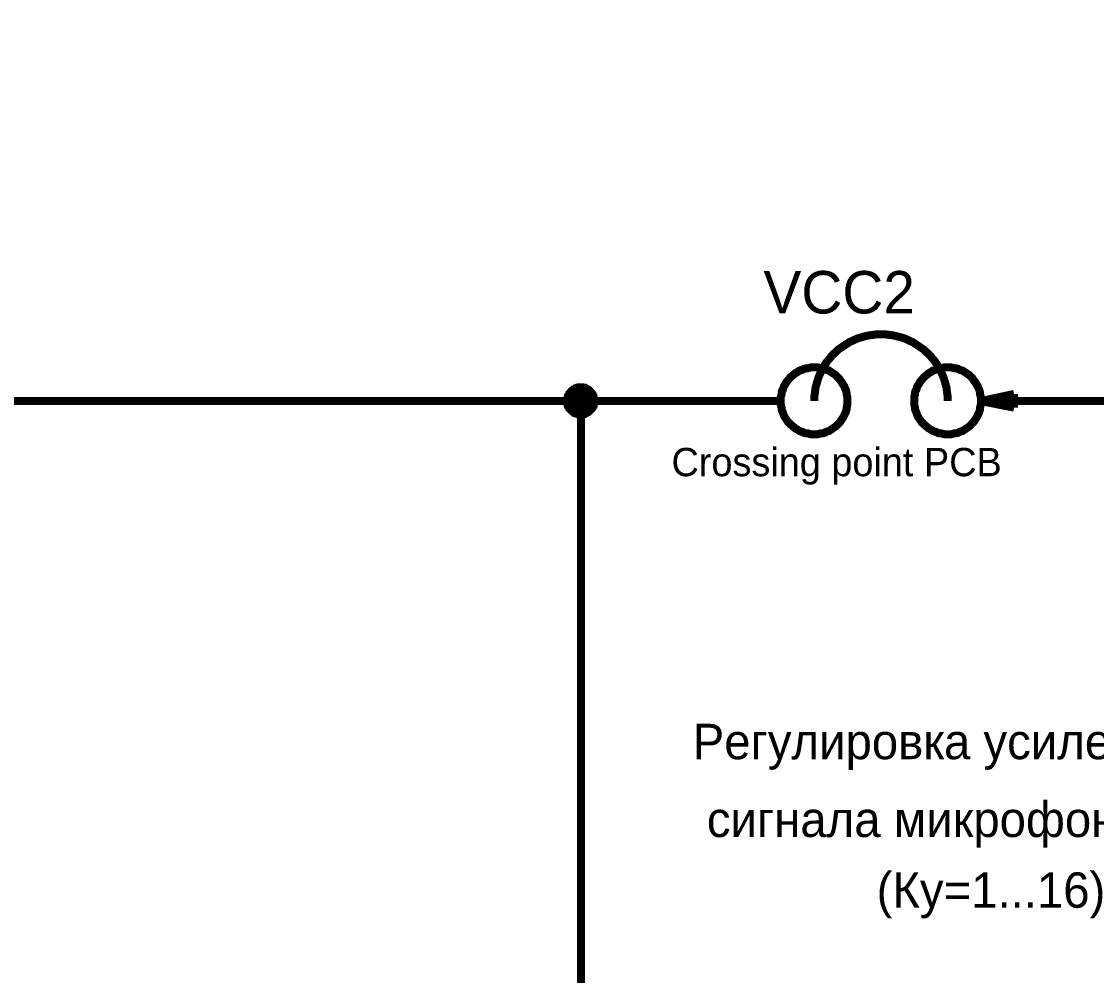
# Model space of a CAD drawing. Header units: millimetres. Extents: x 0 to 420, y 0 to 297.
# Drawn here: x 184.07 to 224.32, y 108.47 to 144.2 of the extents above; entities that cross this region are included whole.
import ezdxf

# ---------------------------------------------------------------- set-up
doc = ezdxf.new("R2010")
doc.units = ezdxf.units.MM
doc.layers.add('Sheet', color=255, linetype='Continuous')

msp = doc.modelspace()

# ---------------------------------------------------------------- linework, layer by layer
at = {"layer": 'Sheet'}
for points, const_width in [([(222.496, 129.987), (254.986, 129.987), (254.986, 210)], 0.3), ([(216.256, 132.488), (216.124, 132.488), (216.008, 132.471), (215.876, 132.454), (215.76, 132.438), (215.627, 132.405), (215.512, 132.372), (215.396, 132.339), (215.28, 132.289), (215.18, 132.239), (215.065, 132.19), (214.965, 132.123), (214.866, 132.057), (214.767, 131.991), (214.667, 131.925), (214.585, 131.842), (214.485, 131.759), (214.403, 131.676), (214.336, 131.577), (214.254, 131.494), (214.187, 131.395), (214.121, 131.295), (214.055, 131.179), (214.005, 131.08), (213.956, 130.964), (213.906, 130.848), (213.873, 130.732), (213.84, 130.616), (213.807, 130.501), (213.79, 130.368), (213.774, 130.252), (213.757, 130.12), (213.757, 129.987)], 0.3), ([(218.756, 129.987), (218.756, 130.12), (218.739, 130.252), (218.722, 130.368), (218.706, 130.501), (218.673, 130.616), (218.64, 130.732), (218.607, 130.848), (218.557, 130.964), (218.507, 131.08), (218.458, 131.179), (218.391, 131.295), (218.325, 131.395), (218.259, 131.494), (218.176, 131.577), (218.11, 131.676), (218.027, 131.759), (217.928, 131.842), (217.845, 131.925), (217.746, 131.991), (217.647, 132.057), (217.547, 132.123), (217.448, 132.19), (217.332, 132.239), (217.233, 132.289), (217.117, 132.339), (217.001, 132.372), (216.885, 132.405), (216.753, 132.438), (216.637, 132.454), (216.505, 132.471), (216.389, 132.488), (216.256, 132.488)], 0.3), ([(212.499, 129.987), (212.499, 130.053), (212.499, 130.12), (212.516, 130.186), (212.532, 130.236), (212.532, 130.302), (212.549, 130.368), (212.582, 130.418), (212.599, 130.484), (212.615, 130.534), (212.648, 130.583), (212.681, 130.633), (212.714, 130.699), (212.747, 130.732), (212.781, 130.782), (212.83, 130.832), (212.863, 130.881), (212.913, 130.914), (212.963, 130.964), (213.012, 130.997), (213.045, 131.03), (213.112, 131.064), (213.161, 131.097), (213.211, 131.13), (213.261, 131.146), (213.327, 131.163), (213.376, 131.196), (213.443, 131.213), (213.509, 131.213), (213.558, 131.229), (213.625, 131.246), (213.691, 131.246), (213.757, 131.246)], 0.3), ([(213.757, 131.246), (213.691, 131.246), (213.625, 131.246), (213.558, 131.229), (213.509, 131.213), (213.443, 131.213), (213.376, 131.196), (213.327, 131.163), (213.261, 131.146), (213.211, 131.13), (213.161, 131.097), (213.112, 131.064), (213.045, 131.03), (213.012, 130.997), (212.963, 130.964), (212.913, 130.914), (212.863, 130.881), (212.83, 130.832), (212.781, 130.782), (212.747, 130.732), (212.714, 130.699), (212.681, 130.633), (212.648, 130.583), (212.615, 130.534), (212.599, 130.484), (212.582, 130.418), (212.549, 130.368), (212.532, 130.302), (212.532, 130.236), (212.516, 130.186), (212.499, 130.12), (212.499, 130.053), (212.499, 129.987)], 0.3), ([(213.757, 131.246), (213.823, 131.246), (213.89, 131.246), (213.956, 131.229), (214.005, 131.213), (214.072, 131.213), (214.138, 131.196), (214.187, 131.163), (214.237, 131.146), (214.303, 131.13), (214.353, 131.097), (214.403, 131.064), (214.452, 131.03), (214.502, 130.997), (214.552, 130.964), (214.601, 130.914), (214.634, 130.881), (214.684, 130.832), (214.717, 130.782), (214.75, 130.732), (214.783, 130.699), (214.816, 130.633), (214.849, 130.583), (214.883, 130.534), (214.899, 130.484), (214.932, 130.418), (214.949, 130.368), (214.965, 130.302), (214.965, 130.236), (214.982, 130.186), (214.998, 130.12), (214.998, 130.053), (214.998, 129.987)], 0.3), ([(214.998, 129.987), (214.998, 130.053), (214.998, 130.12), (214.982, 130.186), (214.965, 130.236), (214.965, 130.302), (214.949, 130.368), (214.932, 130.418), (214.899, 130.484), (214.883, 130.534), (214.849, 130.583), (214.816, 130.633), (214.783, 130.699), (214.75, 130.732), (214.717, 130.782), (214.684, 130.832), (214.634, 130.881), (214.601, 130.914), (214.552, 130.964), (214.502, 130.997), (214.452, 131.03), (214.403, 131.064), (214.353, 131.097), (214.303, 131.13), (214.237, 131.146), (214.187, 131.163), (214.138, 131.196), (214.072, 131.213), (214.005, 131.213), (213.956, 131.229), (213.89, 131.246), (213.823, 131.246), (213.757, 131.246)], 0.3), ([(217.498, 129.987), (217.498, 130.053), (217.498, 130.12), (217.514, 130.186), (217.531, 130.236), (217.531, 130.302), (217.547, 130.368), (217.58, 130.418), (217.597, 130.484), (217.613, 130.534), (217.647, 130.583), (217.68, 130.633), (217.713, 130.699), (217.746, 130.732), (217.779, 130.782), (217.829, 130.832), (217.862, 130.881), (217.911, 130.914), (217.961, 130.964), (218.011, 130.997), (218.044, 131.03), (218.11, 131.064), (218.16, 131.097), (218.209, 131.13), (218.259, 131.146), (218.325, 131.163), (218.375, 131.196), (218.441, 131.213), (218.507, 131.213), (218.557, 131.229), (218.623, 131.246), (218.689, 131.246), (218.756, 131.246)], 0.3), ([(218.756, 131.246), (218.689, 131.246), (218.623, 131.246), (218.557, 131.229), (218.507, 131.213), (218.441, 131.213), (218.375, 131.196), (218.325, 131.163), (218.259, 131.146), (218.209, 131.13), (218.16, 131.097), (218.11, 131.064), (218.044, 131.03), (218.011, 130.997), (217.961, 130.964), (217.911, 130.914), (217.862, 130.881), (217.829, 130.832), (217.779, 130.782), (217.746, 130.732), (217.713, 130.699), (217.68, 130.633), (217.647, 130.583), (217.613, 130.534), (217.597, 130.484), (217.58, 130.418), (217.547, 130.368), (217.531, 130.302), (217.531, 130.236), (217.514, 130.186), (217.498, 130.12), (217.498, 130.053), (217.498, 129.987)], 0.3), ([(218.756, 131.246), (218.822, 131.246), (218.888, 131.246), (218.954, 131.229), (219.004, 131.213), (219.07, 131.213), (219.136, 131.196), (219.186, 131.163), (219.235, 131.146), (219.302, 131.13), (219.351, 131.097), (219.401, 131.064), (219.451, 131.03), (219.5, 130.997), (219.55, 130.964), (219.6, 130.914), (219.633, 130.881), (219.682, 130.832), (219.715, 130.782), (219.749, 130.732), (219.782, 130.699), (219.815, 130.633), (219.848, 130.583), (219.881, 130.534), (219.898, 130.484), (219.931, 130.418), (219.947, 130.368), (219.964, 130.302), (219.964, 130.236), (219.98, 130.186), (219.997, 130.12), (219.997, 130.053), (219.997, 129.987)], 0.3), ([(219.997, 129.987), (219.997, 130.053), (219.997, 130.12), (219.98, 130.186), (219.964, 130.236), (219.964, 130.302), (219.947, 130.368), (219.931, 130.418), (219.898, 130.484), (219.881, 130.534), (219.848, 130.583), (219.815, 130.633), (219.782, 130.699), (219.749, 130.732), (219.715, 130.782), (219.682, 130.832), (219.633, 130.881), (219.6, 130.914), (219.55, 130.964), (219.5, 130.997), (219.451, 131.03), (219.401, 131.064), (219.351, 131.097), (219.302, 131.13), (219.235, 131.146), (219.186, 131.163), (219.136, 131.196), (219.07, 131.213), (219.004, 131.213), (218.954, 131.229), (218.888, 131.246), (218.822, 131.246), (218.756, 131.246)], 0.3), ([(204.505, 129.987), (204.505, 130.02), (204.505, 130.037), (204.505, 130.07), (204.522, 130.087), (204.522, 130.12), (204.522, 130.136), (204.538, 130.169), (204.538, 130.186), (204.555, 130.202), (204.571, 130.236), (204.588, 130.252), (204.588, 130.269), (204.604, 130.285), (204.621, 130.318), (204.637, 130.335), (204.654, 130.351), (204.671, 130.368), (204.687, 130.385), (204.72, 130.401), (204.737, 130.418), (204.753, 130.418), (204.77, 130.434), (204.803, 130.451), (204.82, 130.467), (204.836, 130.467), (204.869, 130.484), (204.886, 130.484), (204.919, 130.484), (204.935, 130.501), (204.968, 130.501), (204.985, 130.501), (205.018, 130.501)], 0.3), ([(204.505, 129.987), (204.505, 130.02), (204.505, 130.037), (204.505, 130.07), (204.522, 130.087), (204.522, 130.12), (204.522, 130.136), (204.538, 130.169), (204.538, 130.186), (204.555, 130.202), (204.571, 130.236), (204.588, 130.252), (204.588, 130.269), (204.604, 130.285), (204.621, 130.318), (204.637, 130.335), (204.654, 130.351), (204.671, 130.368), (204.687, 130.385), (204.72, 130.401), (204.737, 130.418), (204.753, 130.418), (204.77, 130.434), (204.803, 130.451), (204.82, 130.467), (204.836, 130.467), (204.869, 130.484), (204.886, 130.484), (204.919, 130.484), (204.935, 130.501), (204.968, 130.501), (204.985, 130.501), (205.018, 130.501)], 0.3), ([(204.505, 129.987), (204.505, 130.02), (204.505, 130.037), (204.505, 130.07), (204.522, 130.087), (204.522, 130.12), (204.522, 130.136), (204.538, 130.169), (204.538, 130.186), (204.555, 130.202), (204.571, 130.236), (204.588, 130.252), (204.588, 130.269), (204.604, 130.285), (204.621, 130.318), (204.637, 130.335), (204.654, 130.351), (204.671, 130.368), (204.687, 130.385), (204.72, 130.401), (204.737, 130.418), (204.753, 130.418), (204.77, 130.434), (204.803, 130.451), (204.82, 130.467), (204.836, 130.467), (204.869, 130.484), (204.886, 130.484), (204.919, 130.484), (204.935, 130.501), (204.968, 130.501), (204.985, 130.501), (205.018, 130.501)], 0.3), ([(204.505, 129.987), (204.505, 130.02), (204.505, 130.037), (204.505, 130.07), (204.522, 130.087), (204.522, 130.12), (204.522, 130.136), (204.538, 130.169), (204.538, 130.186), (204.555, 130.202), (204.571, 130.236), (204.588, 130.252), (204.588, 130.269), (204.604, 130.285), (204.621, 130.318), (204.637, 130.335), (204.654, 130.351), (204.671, 130.368), (204.687, 130.385), (204.72, 130.401), (204.737, 130.418), (204.753, 130.418), (204.77, 130.434), (204.803, 130.451), (204.82, 130.467), (204.836, 130.467), (204.869, 130.484), (204.886, 130.484), (204.919, 130.484), (204.935, 130.501), (204.968, 130.501), (204.985, 130.501), (205.018, 130.501)], 0.3), ([(204.505, 129.987), (204.505, 130.02), (204.505, 130.037), (204.505, 130.07), (204.522, 130.087), (204.522, 130.12), (204.522, 130.136), (204.538, 130.169), (204.538, 130.186), (204.555, 130.202), (204.571, 130.236), (204.588, 130.252), (204.588, 130.269), (204.604, 130.285), (204.621, 130.318), (204.637, 130.335), (204.654, 130.351), (204.671, 130.368), (204.687, 130.385), (204.72, 130.401), (204.737, 130.418), (204.753, 130.418), (204.77, 130.434), (204.803, 130.451), (204.82, 130.467), (204.836, 130.467), (204.869, 130.484), (204.886, 130.484), (204.919, 130.484), (204.935, 130.501), (204.968, 130.501), (204.985, 130.501), (205.018, 130.501)], 0.0991), ([(204.505, 129.987), (204.505, 130.02), (204.505, 130.037), (204.505, 130.07), (204.522, 130.087), (204.522, 130.12), (204.522, 130.136), (204.538, 130.169), (204.538, 130.186), (204.555, 130.202), (204.571, 130.236), (204.588, 130.252), (204.588, 130.269), (204.604, 130.285), (204.621, 130.318), (204.637, 130.335), (204.654, 130.351), (204.671, 130.368), (204.687, 130.385), (204.72, 130.401), (204.737, 130.418), (204.753, 130.418), (204.77, 130.434), (204.803, 130.451), (204.82, 130.467), (204.836, 130.467), (204.869, 130.484), (204.886, 130.484), (204.919, 130.484), (204.935, 130.501), (204.968, 130.501), (204.985, 130.501), (205.018, 130.501)], 0.0991), ([(204.505, 129.987), (204.505, 130.02), (204.505, 130.037), (204.505, 130.07), (204.522, 130.087), (204.522, 130.12), (204.522, 130.136), (204.538, 130.169), (204.538, 130.186), (204.555, 130.202), (204.571, 130.236), (204.588, 130.252), (204.588, 130.269), (204.604, 130.285), (204.621, 130.318), (204.637, 130.335), (204.654, 130.351), (204.671, 130.368), (204.687, 130.385), (204.72, 130.401), (204.737, 130.418), (204.753, 130.418), (204.77, 130.434), (204.803, 130.451), (204.82, 130.467), (204.836, 130.467), (204.869, 130.484), (204.886, 130.484), (204.919, 130.484), (204.935, 130.501), (204.968, 130.501), (204.985, 130.501), (205.018, 130.501)], 0.0991), ([(204.505, 129.987), (204.505, 130.02), (204.505, 130.037), (204.505, 130.07), (204.522, 130.087), (204.522, 130.12), (204.522, 130.136), (204.538, 130.169), (204.538, 130.186), (204.555, 130.202), (204.571, 130.236), (204.588, 130.252), (204.588, 130.269), (204.604, 130.285), (204.621, 130.318), (204.637, 130.335), (204.654, 130.351), (204.671, 130.368), (204.687, 130.385), (204.72, 130.401), (204.737, 130.418), (204.753, 130.418), (204.77, 130.434), (204.803, 130.451), (204.82, 130.467), (204.836, 130.467), (204.869, 130.484), (204.886, 130.484), (204.919, 130.484), (204.935, 130.501), (204.968, 130.501), (204.985, 130.501), (205.018, 130.501)], 0.0991), ([(205.018, 130.501), (205.018, 130.501)], 0.3), ([(205.018, 130.501), (205.035, 130.501), (205.068, 130.501), (205.084, 130.501), (205.117, 130.484), (205.134, 130.484), (205.167, 130.484), (205.184, 130.467), (205.2, 130.467), (205.233, 130.451), (205.25, 130.434), (205.266, 130.418), (205.299, 130.418), (205.316, 130.401), (205.333, 130.385), (205.349, 130.368), (205.366, 130.351), (205.382, 130.335), (205.399, 130.318), (205.415, 130.285), (205.432, 130.269), (205.448, 130.252), (205.448, 130.236), (205.465, 130.202), (205.482, 130.186), (205.482, 130.169), (205.498, 130.136), (205.498, 130.12), (205.498, 130.087), (205.515, 130.07), (205.515, 130.037), (205.515, 130.02), (205.515, 129.987)], 0.3), ([(205.018, 130.501), (205.018, 130.501)], 0.3), ([(205.018, 130.501), (205.035, 130.501), (205.068, 130.501), (205.084, 130.501), (205.117, 130.484), (205.134, 130.484), (205.167, 130.484), (205.184, 130.467), (205.2, 130.467), (205.233, 130.451), (205.25, 130.434), (205.266, 130.418), (205.299, 130.418), (205.316, 130.401), (205.333, 130.385), (205.349, 130.368), (205.366, 130.351), (205.382, 130.335), (205.399, 130.318), (205.415, 130.285), (205.432, 130.269), (205.448, 130.252), (205.448, 130.236), (205.465, 130.202), (205.482, 130.186), (205.482, 130.169), (205.498, 130.136), (205.498, 130.12), (205.498, 130.087), (205.515, 130.07), (205.515, 130.037), (205.515, 130.02), (205.515, 129.987)], 0.3), ([(205.018, 130.501), (205.018, 130.501)], 0.3), ([(205.018, 130.501), (205.035, 130.501), (205.068, 130.501), (205.084, 130.501), (205.117, 130.484), (205.134, 130.484), (205.167, 130.484), (205.184, 130.467), (205.2, 130.467), (205.233, 130.451), (205.25, 130.434), (205.266, 130.418), (205.299, 130.418), (205.316, 130.401), (205.333, 130.385), (205.349, 130.368), (205.366, 130.351), (205.382, 130.335), (205.399, 130.318), (205.415, 130.285), (205.432, 130.269), (205.448, 130.252), (205.448, 130.236), (205.465, 130.202), (205.482, 130.186), (205.482, 130.169), (205.498, 130.136), (205.498, 130.12), (205.498, 130.087), (205.515, 130.07), (205.515, 130.037), (205.515, 130.02), (205.515, 129.987)], 0.3), ([(205.018, 130.501), (205.018, 130.501)], 0.3), ([(205.018, 130.501), (205.035, 130.501), (205.068, 130.501), (205.084, 130.501), (205.117, 130.484), (205.134, 130.484), (205.167, 130.484), (205.184, 130.467), (205.2, 130.467), (205.233, 130.451), (205.25, 130.434), (205.266, 130.418), (205.299, 130.418), (205.316, 130.401), (205.333, 130.385), (205.349, 130.368), (205.366, 130.351), (205.382, 130.335), (205.399, 130.318), (205.415, 130.285), (205.432, 130.269), (205.448, 130.252), (205.448, 130.236), (205.465, 130.202), (205.482, 130.186), (205.482, 130.169), (205.498, 130.136), (205.498, 130.12), (205.498, 130.087), (205.515, 130.07), (205.515, 130.037), (205.515, 130.02), (205.515, 129.987)], 0.3), ([(205.018, 130.501), (205.018, 130.501)], 0.0991), ([(205.018, 130.501), (205.035, 130.501), (205.068, 130.501), (205.084, 130.501), (205.117, 130.484), (205.134, 130.484), (205.167, 130.484), (205.184, 130.467), (205.2, 130.467), (205.233, 130.451), (205.25, 130.434), (205.266, 130.418), (205.299, 130.418), (205.316, 130.401), (205.333, 130.385), (205.349, 130.368), (205.366, 130.351), (205.382, 130.335), (205.399, 130.318), (205.415, 130.285), (205.432, 130.269), (205.448, 130.252), (205.448, 130.236), (205.465, 130.202), (205.482, 130.186), (205.482, 130.169), (205.498, 130.136), (205.498, 130.12), (205.498, 130.087), (205.515, 130.07), (205.515, 130.037), (205.515, 130.02), (205.515, 129.987)], 0.0991), ([(205.018, 130.501), (205.018, 130.501)], 0.0991), ([(205.018, 130.501), (205.035, 130.501), (205.068, 130.501), (205.084, 130.501), (205.117, 130.484), (205.134, 130.484), (205.167, 130.484), (205.184, 130.467), (205.2, 130.467), (205.233, 130.451), (205.25, 130.434), (205.266, 130.418), (205.299, 130.418), (205.316, 130.401), (205.333, 130.385), (205.349, 130.368), (205.366, 130.351), (205.382, 130.335), (205.399, 130.318), (205.415, 130.285), (205.432, 130.269), (205.448, 130.252), (205.448, 130.236), (205.465, 130.202), (205.482, 130.186), (205.482, 130.169), (205.498, 130.136), (205.498, 130.12), (205.498, 130.087), (205.515, 130.07), (205.515, 130.037), (205.515, 130.02), (205.515, 129.987)], 0.0991), ([(205.018, 130.501), (205.018, 130.501)], 0.0991), ([(205.018, 130.501), (205.035, 130.501), (205.068, 130.501), (205.084, 130.501), (205.117, 130.484), (205.134, 130.484), (205.167, 130.484), (205.184, 130.467), (205.2, 130.467), (205.233, 130.451), (205.25, 130.434), (205.266, 130.418), (205.299, 130.418), (205.316, 130.401), (205.333, 130.385), (205.349, 130.368), (205.366, 130.351), (205.382, 130.335), (205.399, 130.318), (205.415, 130.285), (205.432, 130.269), (205.448, 130.252), (205.448, 130.236), (205.465, 130.202), (205.482, 130.186), (205.482, 130.169), (205.498, 130.136), (205.498, 130.12), (205.498, 130.087), (205.515, 130.07), (205.515, 130.037), (205.515, 130.02), (205.515, 129.987)], 0.0991), ([(205.018, 130.501), (205.018, 130.501)], 0.0991), ([(205.018, 130.501), (205.035, 130.501), (205.068, 130.501), (205.084, 130.501), (205.117, 130.484), (205.134, 130.484), (205.167, 130.484), (205.184, 130.467), (205.2, 130.467), (205.233, 130.451), (205.25, 130.434), (205.266, 130.418), (205.299, 130.418), (205.316, 130.401), (205.333, 130.385), (205.349, 130.368), (205.366, 130.351), (205.382, 130.335), (205.399, 130.318), (205.415, 130.285), (205.432, 130.269), (205.448, 130.252), (205.448, 130.236), (205.465, 130.202), (205.482, 130.186), (205.482, 130.169), (205.498, 130.136), (205.498, 130.12), (205.498, 130.087), (205.515, 130.07), (205.515, 130.037), (205.515, 130.02), (205.515, 129.987)], 0.0991), ([(97.569, 124.986), (97.569, 129.987), (110.048, 129.987), (205.018, 129.987), (210, 129.987)], 0.3), ([(205.018, 129.49), (204.985, 129.49), (204.968, 129.49), (204.935, 129.49), (204.919, 129.507), (204.886, 129.507), (204.869, 129.507), (204.836, 129.524), (204.82, 129.524), (204.803, 129.54), (204.77, 129.557), (204.753, 129.557), (204.737, 129.573), (204.72, 129.59), (204.687, 129.606), (204.671, 129.623), (204.654, 129.639), (204.637, 129.656), (204.621, 129.673), (204.604, 129.689), (204.588, 129.706), (204.588, 129.722), (204.571, 129.755), (204.555, 129.772), (204.538, 129.788), (204.538, 129.822), (204.522, 129.838), (204.522, 129.855), (204.522, 129.888), (204.505, 129.904), (204.505, 129.938), (204.505, 129.954), (204.505, 129.987)], 0.3), ([(204.505, 129.987), (204.505, 129.987)], 0.3), ([(205.018, 129.49), (204.985, 129.49), (204.968, 129.49), (204.935, 129.49), (204.919, 129.507), (204.886, 129.507), (204.869, 129.507), (204.836, 129.524), (204.82, 129.524), (204.803, 129.54), (204.77, 129.557), (204.753, 129.557), (204.737, 129.573), (204.72, 129.59), (204.687, 129.606), (204.671, 129.623), (204.654, 129.639), (204.637, 129.656), (204.621, 129.673), (204.604, 129.689), (204.588, 129.706), (204.588, 129.722), (204.571, 129.755), (204.555, 129.772), (204.538, 129.788), (204.538, 129.822), (204.522, 129.838), (204.522, 129.855), (204.522, 129.888), (204.505, 129.904), (204.505, 129.938), (204.505, 129.954), (204.505, 129.987)], 0.3), ([(204.505, 129.987), (204.505, 129.987)], 0.3), ([(205.018, 129.49), (204.985, 129.49), (204.968, 129.49), (204.935, 129.49), (204.919, 129.507), (204.886, 129.507), (204.869, 129.507), (204.836, 129.524), (204.82, 129.524), (204.803, 129.54), (204.77, 129.557), (204.753, 129.557), (204.737, 129.573), (204.72, 129.59), (204.687, 129.606), (204.671, 129.623), (204.654, 129.639), (204.637, 129.656), (204.621, 129.673), (204.604, 129.689), (204.588, 129.706), (204.588, 129.722), (204.571, 129.755), (204.555, 129.772), (204.538, 129.788), (204.538, 129.822), (204.522, 129.838), (204.522, 129.855), (204.522, 129.888), (204.505, 129.904), (204.505, 129.938), (204.505, 129.954), (204.505, 129.987)], 0.3), ([(204.505, 129.987), (204.505, 129.987)], 0.3), ([(205.018, 129.49), (204.985, 129.49), (204.968, 129.49), (204.935, 129.49), (204.919, 129.507), (204.886, 129.507), (204.869, 129.507), (204.836, 129.524), (204.82, 129.524), (204.803, 129.54), (204.77, 129.557), (204.753, 129.557), (204.737, 129.573), (204.72, 129.59), (204.687, 129.606), (204.671, 129.623), (204.654, 129.639), (204.637, 129.656), (204.621, 129.673), (204.604, 129.689), (204.588, 129.706), (204.588, 129.722), (204.571, 129.755), (204.555, 129.772), (204.538, 129.788), (204.538, 129.822), (204.522, 129.838), (204.522, 129.855), (204.522, 129.888), (204.505, 129.904), (204.505, 129.938), (204.505, 129.954), (204.505, 129.987)], 0.3), ([(204.505, 129.987), (204.505, 129.987)], 0.3), ([(205.018, 129.49), (204.985, 129.49), (204.968, 129.49), (204.935, 129.49), (204.919, 129.507), (204.886, 129.507), (204.869, 129.507), (204.836, 129.524), (204.82, 129.524), (204.803, 129.54), (204.77, 129.557), (204.753, 129.557), (204.737, 129.573), (204.72, 129.59), (204.687, 129.606), (204.671, 129.623), (204.654, 129.639), (204.637, 129.656), (204.621, 129.673), (204.604, 129.689), (204.588, 129.706), (204.588, 129.722), (204.571, 129.755), (204.555, 129.772), (204.538, 129.788), (204.538, 129.822), (204.522, 129.838), (204.522, 129.855), (204.522, 129.888), (204.505, 129.904), (204.505, 129.938), (204.505, 129.954), (204.505, 129.987)], 0.0991), ([(204.505, 129.987), (204.505, 129.987)], 0.0991), ([(205.018, 129.49), (204.985, 129.49), (204.968, 129.49), (204.935, 129.49), (204.919, 129.507), (204.886, 129.507), (204.869, 129.507), (204.836, 129.524), (204.82, 129.524), (204.803, 129.54), (204.77, 129.557), (204.753, 129.557), (204.737, 129.573), (204.72, 129.59), (204.687, 129.606), (204.671, 129.623), (204.654, 129.639), (204.637, 129.656), (204.621, 129.673), (204.604, 129.689), (204.588, 129.706), (204.588, 129.722), (204.571, 129.755), (204.555, 129.772), (204.538, 129.788), (204.538, 129.822), (204.522, 129.838), (204.522, 129.855), (204.522, 129.888), (204.505, 129.904), (204.505, 129.938), (204.505, 129.954), (204.505, 129.987)], 0.0991), ([(204.505, 129.987), (204.505, 129.987)], 0.0991), ([(205.018, 129.49), (204.985, 129.49), (204.968, 129.49), (204.935, 129.49), (204.919, 129.507), (204.886, 129.507), (204.869, 129.507), (204.836, 129.524), (204.82, 129.524), (204.803, 129.54), (204.77, 129.557), (204.753, 129.557), (204.737, 129.573), (204.72, 129.59), (204.687, 129.606), (204.671, 129.623), (204.654, 129.639), (204.637, 129.656), (204.621, 129.673), (204.604, 129.689), (204.588, 129.706), (204.588, 129.722), (204.571, 129.755), (204.555, 129.772), (204.538, 129.788), (204.538, 129.822), (204.522, 129.838), (204.522, 129.855), (204.522, 129.888), (204.505, 129.904), (204.505, 129.938), (204.505, 129.954), (204.505, 129.987)], 0.0991), ([(204.505, 129.987), (204.505, 129.987)], 0.0991), ([(205.018, 129.49), (204.985, 129.49), (204.968, 129.49), (204.935, 129.49), (204.919, 129.507), (204.886, 129.507), (204.869, 129.507), (204.836, 129.524), (204.82, 129.524), (204.803, 129.54), (204.77, 129.557), (204.753, 129.557), (204.737, 129.573), (204.72, 129.59), (204.687, 129.606), (204.671, 129.623), (204.654, 129.639), (204.637, 129.656), (204.621, 129.673), (204.604, 129.689), (204.588, 129.706), (204.588, 129.722), (204.571, 129.755), (204.555, 129.772), (204.538, 129.788), (204.538, 129.822), (204.522, 129.838), (204.522, 129.855), (204.522, 129.888), (204.505, 129.904), (204.505, 129.938), (204.505, 129.954), (204.505, 129.987)], 0.0991), ([(204.505, 129.987), (204.505, 129.987)], 0.0991), ([(205.018, 129.987), (205.018, 89.997), (205.018, 87.497)], 0.3), ([(205.515, 129.987), (205.515, 129.954), (205.515, 129.938), (205.515, 129.904), (205.498, 129.888), (205.498, 129.855), (205.498, 129.838), (205.482, 129.822), (205.482, 129.788), (205.465, 129.772), (205.448, 129.755), (205.448, 129.722), (205.432, 129.706), (205.415, 129.689), (205.399, 129.673), (205.382, 129.656), (205.366, 129.639), (205.349, 129.623), (205.333, 129.606), (205.316, 129.59), (205.299, 129.573), (205.266, 129.557), (205.25, 129.557), (205.233, 129.54), (205.2, 129.524), (205.184, 129.524), (205.167, 129.507), (205.134, 129.507), (205.117, 129.507), (205.084, 129.49), (205.068, 129.49), (205.035, 129.49), (205.018, 129.49)], 0.3), ([(205.515, 129.987), (205.515, 129.954), (205.515, 129.938), (205.515, 129.904), (205.498, 129.888), (205.498, 129.855), (205.498, 129.838), (205.482, 129.822), (205.482, 129.788), (205.465, 129.772), (205.448, 129.755), (205.448, 129.722), (205.432, 129.706), (205.415, 129.689), (205.399, 129.673), (205.382, 129.656), (205.366, 129.639), (205.349, 129.623), (205.333, 129.606), (205.316, 129.59), (205.299, 129.573), (205.266, 129.557), (205.25, 129.557), (205.233, 129.54), (205.2, 129.524), (205.184, 129.524), (205.167, 129.507), (205.134, 129.507), (205.117, 129.507), (205.084, 129.49), (205.068, 129.49), (205.035, 129.49), (205.018, 129.49)], 0.3), ([(205.515, 129.987), (205.515, 129.954), (205.515, 129.938), (205.515, 129.904), (205.498, 129.888), (205.498, 129.855), (205.498, 129.838), (205.482, 129.822), (205.482, 129.788), (205.465, 129.772), (205.448, 129.755), (205.448, 129.722), (205.432, 129.706), (205.415, 129.689), (205.399, 129.673), (205.382, 129.656), (205.366, 129.639), (205.349, 129.623), (205.333, 129.606), (205.316, 129.59), (205.299, 129.573), (205.266, 129.557), (205.25, 129.557), (205.233, 129.54), (205.2, 129.524), (205.184, 129.524), (205.167, 129.507), (205.134, 129.507), (205.117, 129.507), (205.084, 129.49), (205.068, 129.49), (205.035, 129.49), (205.018, 129.49)], 0.3), ([(205.515, 129.987), (205.515, 129.954), (205.515, 129.938), (205.515, 129.904), (205.498, 129.888), (205.498, 129.855), (205.498, 129.838), (205.482, 129.822), (205.482, 129.788), (205.465, 129.772), (205.448, 129.755), (205.448, 129.722), (205.432, 129.706), (205.415, 129.689), (205.399, 129.673), (205.382, 129.656), (205.366, 129.639), (205.349, 129.623), (205.333, 129.606), (205.316, 129.59), (205.299, 129.573), (205.266, 129.557), (205.25, 129.557), (205.233, 129.54), (205.2, 129.524), (205.184, 129.524), (205.167, 129.507), (205.134, 129.507), (205.117, 129.507), (205.084, 129.49), (205.068, 129.49), (205.035, 129.49), (205.018, 129.49)], 0.3), ([(205.515, 129.987), (205.515, 129.954), (205.515, 129.938), (205.515, 129.904), (205.498, 129.888), (205.498, 129.855), (205.498, 129.838), (205.482, 129.822), (205.482, 129.788), (205.465, 129.772), (205.448, 129.755), (205.448, 129.722), (205.432, 129.706), (205.415, 129.689), (205.399, 129.673), (205.382, 129.656), (205.366, 129.639), (205.349, 129.623), (205.333, 129.606), (205.316, 129.59), (205.299, 129.573), (205.266, 129.557), (205.25, 129.557), (205.233, 129.54), (205.2, 129.524), (205.184, 129.524), (205.167, 129.507), (205.134, 129.507), (205.117, 129.507), (205.084, 129.49), (205.068, 129.49), (205.035, 129.49), (205.018, 129.49)], 0.0991), ([(205.515, 129.987), (205.515, 129.954), (205.515, 129.938), (205.515, 129.904), (205.498, 129.888), (205.498, 129.855), (205.498, 129.838), (205.482, 129.822), (205.482, 129.788), (205.465, 129.772), (205.448, 129.755), (205.448, 129.722), (205.432, 129.706), (205.415, 129.689), (205.399, 129.673), (205.382, 129.656), (205.366, 129.639), (205.349, 129.623), (205.333, 129.606), (205.316, 129.59), (205.299, 129.573), (205.266, 129.557), (205.25, 129.557), (205.233, 129.54), (205.2, 129.524), (205.184, 129.524), (205.167, 129.507), (205.134, 129.507), (205.117, 129.507), (205.084, 129.49), (205.068, 129.49), (205.035, 129.49), (205.018, 129.49)], 0.0991), ([(205.515, 129.987), (205.515, 129.954), (205.515, 129.938), (205.515, 129.904), (205.498, 129.888), (205.498, 129.855), (205.498, 129.838), (205.482, 129.822), (205.482, 129.788), (205.465, 129.772), (205.448, 129.755), (205.448, 129.722), (205.432, 129.706), (205.415, 129.689), (205.399, 129.673), (205.382, 129.656), (205.366, 129.639), (205.349, 129.623), (205.333, 129.606), (205.316, 129.59), (205.299, 129.573), (205.266, 129.557), (205.25, 129.557), (205.233, 129.54), (205.2, 129.524), (205.184, 129.524), (205.167, 129.507), (205.134, 129.507), (205.117, 129.507), (205.084, 129.49), (205.068, 129.49), (205.035, 129.49), (205.018, 129.49)], 0.0991), ([(205.515, 129.987), (205.515, 129.954), (205.515, 129.938), (205.515, 129.904), (205.498, 129.888), (205.498, 129.855), (205.498, 129.838), (205.482, 129.822), (205.482, 129.788), (205.465, 129.772), (205.448, 129.755), (205.448, 129.722), (205.432, 129.706), (205.415, 129.689), (205.399, 129.673), (205.382, 129.656), (205.366, 129.639), (205.349, 129.623), (205.333, 129.606), (205.316, 129.59), (205.299, 129.573), (205.266, 129.557), (205.25, 129.557), (205.233, 129.54), (205.2, 129.524), (205.184, 129.524), (205.167, 129.507), (205.134, 129.507), (205.117, 129.507), (205.084, 129.49), (205.068, 129.49), (205.035, 129.49), (205.018, 129.49)], 0.0991), ([(205.515, 129.987), (205.515, 129.987), (205.515, 129.987), (205.515, 129.987), (205.515, 129.987), (205.515, 129.987), (205.515, 129.987), (205.515, 129.987), (205.515, 129.987), (205.515, 129.987), (205.515, 129.987), (205.515, 129.987), (205.515, 129.987), (205.515, 129.987), (205.515, 129.987), (205.515, 129.987), (205.515, 129.987), (205.515, 129.987), (205.515, 129.987), (205.515, 129.987), (205.515, 129.987), (205.515, 129.987), (205.515, 129.987), (205.515, 129.987), (205.515, 129.987), (205.515, 129.987), (205.515, 129.987), (205.515, 129.987), (205.515, 129.987), (205.515, 129.987), (205.515, 129.987), (205.515, 129.987), (205.515, 129.987)], 0.3), ([(205.515, 129.987), (205.515, 129.987)], 0.3), ([(205.515, 129.987), (205.515, 129.987), (205.515, 129.987), (205.515, 129.987), (205.515, 129.987), (205.515, 129.987), (205.515, 129.987), (205.515, 129.987), (205.515, 129.987), (205.515, 129.987), (205.515, 129.987), (205.515, 129.987), (205.515, 129.987), (205.515, 129.987), (205.515, 129.987), (205.515, 129.987), (205.515, 129.987), (205.515, 129.987), (205.515, 129.987), (205.515, 129.987), (205.515, 129.987), (205.515, 129.987), (205.515, 129.987), (205.515, 129.987), (205.515, 129.987), (205.515, 129.987), (205.515, 129.987), (205.515, 129.987), (205.515, 129.987), (205.515, 129.987), (205.515, 129.987), (205.515, 129.987), (205.515, 129.987)], 0.3), ([(205.515, 129.987), (205.515, 129.987)], 0.3), ([(205.515, 129.987), (205.515, 129.987), (205.515, 129.987), (205.515, 129.987), (205.515, 129.987), (205.515, 129.987), (205.515, 129.987), (205.515, 129.987), (205.515, 129.987), (205.515, 129.987), (205.515, 129.987), (205.515, 129.987), (205.515, 129.987), (205.515, 129.987), (205.515, 129.987), (205.515, 129.987), (205.515, 129.987), (205.515, 129.987), (205.515, 129.987), (205.515, 129.987), (205.515, 129.987), (205.515, 129.987), (205.515, 129.987), (205.515, 129.987), (205.515, 129.987), (205.515, 129.987), (205.515, 129.987), (205.515, 129.987), (205.515, 129.987), (205.515, 129.987), (205.515, 129.987), (205.515, 129.987), (205.515, 129.987)], 0.3), ([(205.515, 129.987), (205.515, 129.987)], 0.3), ([(205.515, 129.987), (205.515, 129.987), (205.515, 129.987), (205.515, 129.987), (205.515, 129.987), (205.515, 129.987), (205.515, 129.987), (205.515, 129.987), (205.515, 129.987), (205.515, 129.987), (205.515, 129.987), (205.515, 129.987), (205.515, 129.987), (205.515, 129.987), (205.515, 129.987), (205.515, 129.987), (205.515, 129.987), (205.515, 129.987), (205.515, 129.987), (205.515, 129.987), (205.515, 129.987), (205.515, 129.987), (205.515, 129.987), (205.515, 129.987), (205.515, 129.987), (205.515, 129.987), (205.515, 129.987), (205.515, 129.987), (205.515, 129.987), (205.515, 129.987), (205.515, 129.987), (205.515, 129.987), (205.515, 129.987)], 0.3), ([(205.515, 129.987), (205.515, 129.987)], 0.3), ([(205.515, 129.987), (205.515, 129.987), (205.515, 129.987), (205.515, 129.987), (205.515, 129.987), (205.515, 129.987), (205.515, 129.987), (205.515, 129.987), (205.515, 129.987), (205.515, 129.987), (205.515, 129.987), (205.515, 129.987), (205.515, 129.987), (205.515, 129.987), (205.515, 129.987), (205.515, 129.987), (205.515, 129.987), (205.515, 129.987), (205.515, 129.987), (205.515, 129.987), (205.515, 129.987), (205.515, 129.987), (205.515, 129.987), (205.515, 129.987), (205.515, 129.987), (205.515, 129.987), (205.515, 129.987), (205.515, 129.987), (205.515, 129.987), (205.515, 129.987), (205.515, 129.987), (205.515, 129.987), (205.515, 129.987)], 0.0991), ([(205.515, 129.987), (205.515, 129.987)], 0.0991), ([(205.515, 129.987), (205.515, 129.987), (205.515, 129.987), (205.515, 129.987), (205.515, 129.987), (205.515, 129.987), (205.515, 129.987), (205.515, 129.987), (205.515, 129.987), (205.515, 129.987), (205.515, 129.987), (205.515, 129.987), (205.515, 129.987), (205.515, 129.987), (205.515, 129.987), (205.515, 129.987), (205.515, 129.987), (205.515, 129.987), (205.515, 129.987), (205.515, 129.987), (205.515, 129.987), (205.515, 129.987), (205.515, 129.987), (205.515, 129.987), (205.515, 129.987), (205.515, 129.987), (205.515, 129.987), (205.515, 129.987), (205.515, 129.987), (205.515, 129.987), (205.515, 129.987), (205.515, 129.987), (205.515, 129.987)], 0.0991), ([(205.515, 129.987), (205.515, 129.987)], 0.0991), ([(205.515, 129.987), (205.515, 129.987), (205.515, 129.987), (205.515, 129.987), (205.515, 129.987), (205.515, 129.987), (205.515, 129.987), (205.515, 129.987), (205.515, 129.987), (205.515, 129.987), (205.515, 129.987), (205.515, 129.987), (205.515, 129.987), (205.515, 129.987), (205.515, 129.987), (205.515, 129.987), (205.515, 129.987), (205.515, 129.987), (205.515, 129.987), (205.515, 129.987), (205.515, 129.987), (205.515, 129.987), (205.515, 129.987), (205.515, 129.987), (205.515, 129.987), (205.515, 129.987), (205.515, 129.987), (205.515, 129.987), (205.515, 129.987), (205.515, 129.987), (205.515, 129.987), (205.515, 129.987), (205.515, 129.987)], 0.0991), ([(205.515, 129.987), (205.515, 129.987)], 0.0991), ([(205.515, 129.987), (205.515, 129.987), (205.515, 129.987), (205.515, 129.987), (205.515, 129.987), (205.515, 129.987), (205.515, 129.987), (205.515, 129.987), (205.515, 129.987), (205.515, 129.987), (205.515, 129.987), (205.515, 129.987), (205.515, 129.987), (205.515, 129.987), (205.515, 129.987), (205.515, 129.987), (205.515, 129.987), (205.515, 129.987), (205.515, 129.987), (205.515, 129.987), (205.515, 129.987), (205.515, 129.987), (205.515, 129.987), (205.515, 129.987), (205.515, 129.987), (205.515, 129.987), (205.515, 129.987), (205.515, 129.987), (205.515, 129.987), (205.515, 129.987), (205.515, 129.987), (205.515, 129.987), (205.515, 129.987)], 0.0991), ([(205.515, 129.987), (205.515, 129.987)], 0.0991), ([(212.499, 129.987), (210, 129.987)], 0.3), ([(213.757, 128.745), (213.691, 128.745), (213.625, 128.745), (213.558, 128.762), (213.509, 128.778), (213.443, 128.778), (213.376, 128.795), (213.327, 128.828), (213.261, 128.845), (213.211, 128.861), (213.161, 128.894), (213.112, 128.927), (213.045, 128.961), (213.012, 128.994), (212.963, 129.027), (212.913, 129.076), (212.863, 129.11), (212.83, 129.159), (212.781, 129.192), (212.747, 129.242), (212.714, 129.292), (212.681, 129.341), (212.648, 129.391), (212.615, 129.457), (212.599, 129.507), (212.582, 129.557), (212.549, 129.623), (212.532, 129.673), (212.532, 129.739), (212.516, 129.805), (212.499, 129.855), (212.499, 129.921), (212.499, 129.987)], 0.3), ([(212.499, 129.987), (212.499, 129.987)], 0.3), ([(212.499, 129.987), (212.499, 129.921), (212.499, 129.855), (212.516, 129.805), (212.532, 129.739), (212.532, 129.673), (212.549, 129.623), (212.582, 129.557), (212.599, 129.507), (212.615, 129.457), (212.648, 129.391), (212.681, 129.341), (212.714, 129.292), (212.747, 129.242), (212.781, 129.192), (212.83, 129.159), (212.863, 129.11), (212.913, 129.076), (212.963, 129.027), (213.012, 128.994), (213.045, 128.961), (213.112, 128.927), (213.161, 128.894), (213.211, 128.861), (213.261, 128.845), (213.327, 128.828), (213.376, 128.795), (213.443, 128.778), (213.509, 128.778), (213.558, 128.762), (213.625, 128.745), (213.691, 128.745), (213.757, 128.745)], 0.3), ([(214.998, 129.987), (214.998, 129.921), (214.998, 129.855), (214.982, 129.805), (214.965, 129.739), (214.965, 129.673), (214.949, 129.623), (214.932, 129.557), (214.899, 129.507), (214.883, 129.457), (214.849, 129.391), (214.816, 129.341), (214.783, 129.292), (214.75, 129.242), (214.717, 129.192), (214.684, 129.159), (214.634, 129.11), (214.601, 129.076), (214.552, 129.027), (214.502, 128.994), (214.452, 128.961), (214.403, 128.927), (214.353, 128.894), (214.303, 128.861), (214.237, 128.845), (214.187, 128.828), (214.138, 128.795), (214.072, 128.778), (214.005, 128.778), (213.956, 128.762), (213.89, 128.745), (213.823, 128.745), (213.757, 128.745)], 0.3), ([(213.757, 128.745), (213.823, 128.745), (213.89, 128.745), (213.956, 128.762), (214.005, 128.778), (214.072, 128.778), (214.138, 128.795), (214.187, 128.828), (214.237, 128.845), (214.303, 128.861), (214.353, 128.894), (214.403, 128.927), (214.452, 128.961), (214.502, 128.994), (214.552, 129.027), (214.601, 129.076), (214.634, 129.11), (214.684, 129.159), (214.717, 129.192), (214.75, 129.242), (214.783, 129.292), (214.816, 129.341), (214.849, 129.391), (214.883, 129.457), (214.899, 129.507), (214.932, 129.557), (214.949, 129.623), (214.965, 129.673), (214.965, 129.739), (214.982, 129.805), (214.998, 129.855), (214.998, 129.921), (214.998, 129.987)], 0.3), ([(213.757, 129.987), (213.757, 129.987), (213.757, 129.987), (213.757, 129.987), (213.757, 129.987), (213.757, 129.987), (213.757, 129.987), (213.757, 129.987), (213.757, 129.987), (213.757, 129.987), (213.757, 129.987), (213.757, 129.987), (213.757, 129.987), (213.757, 129.987), (213.757, 129.987), (213.757, 129.987), (213.757, 129.987), (213.757, 129.987), (213.757, 129.987), (213.757, 129.987), (213.757, 129.987), (213.757, 129.987), (213.757, 129.987), (213.757, 129.987), (213.757, 129.987), (213.757, 129.987), (213.757, 129.987), (213.757, 129.987), (213.757, 129.987), (213.757, 129.987), (213.757, 129.987), (213.757, 129.987), (213.757, 129.987)], 0.3), ([(214.998, 129.987), (214.998, 129.987), (214.998, 129.987), (214.998, 129.987), (214.998, 129.987), (214.998, 129.987), (214.998, 129.987), (214.998, 129.987), (214.998, 129.987), (214.998, 129.987), (214.998, 129.987), (214.998, 129.987), (214.998, 129.987), (214.998, 129.987), (214.998, 129.987), (214.998, 129.987), (214.998, 129.987), (214.998, 129.987), (214.998, 129.987), (214.998, 129.987), (214.998, 129.987), (214.998, 129.987), (214.998, 129.987), (214.998, 129.987), (214.998, 129.987), (214.998, 129.987), (214.998, 129.987), (214.998, 129.987), (214.998, 129.987), (214.998, 129.987), (214.998, 129.987), (214.998, 129.987), (214.998, 129.987)], 0.3), ([(214.998, 129.987), (214.998, 129.987)], 0.3), ([(218.756, 128.745), (218.689, 128.745), (218.623, 128.745), (218.557, 128.762), (218.507, 128.778), (218.441, 128.778), (218.375, 128.795), (218.325, 128.828), (218.259, 128.845), (218.209, 128.861), (218.16, 128.894), (218.11, 128.927), (218.044, 128.961), (218.011, 128.994), (217.961, 129.027), (217.911, 129.076), (217.862, 129.11), (217.829, 129.159), (217.779, 129.192), (217.746, 129.242), (217.713, 129.292), (217.68, 129.341), (217.647, 129.391), (217.613, 129.457), (217.597, 129.507), (217.58, 129.557), (217.547, 129.623), (217.531, 129.673), (217.531, 129.739), (217.514, 129.805), (217.498, 129.855), (217.498, 129.921), (217.498, 129.987)], 0.3), ([(217.498, 129.987), (217.498, 129.987)], 0.3), ([(217.498, 129.987), (217.498, 129.921), (217.498, 129.855), (217.514, 129.805), (217.531, 129.739), (217.531, 129.673), (217.547, 129.623), (217.58, 129.557), (217.597, 129.507), (217.613, 129.457), (217.647, 129.391), (217.68, 129.341), (217.713, 129.292), (217.746, 129.242), (217.779, 129.192), (217.829, 129.159), (217.862, 129.11), (217.911, 129.076), (217.961, 129.027), (218.011, 128.994), (218.044, 128.961), (218.11, 128.927), (218.16, 128.894), (218.209, 128.861), (218.259, 128.845), (218.325, 128.828), (218.375, 128.795), (218.441, 128.778), (218.507, 128.778), (218.557, 128.762), (218.623, 128.745), (218.689, 128.745), (218.756, 128.745)], 0.3), ([(219.997, 129.987), (219.997, 129.921), (219.997, 129.855), (219.98, 129.805), (219.964, 129.739), (219.964, 129.673), (219.947, 129.623), (219.931, 129.557), (219.898, 129.507), (219.881, 129.457), (219.848, 129.391), (219.815, 129.341), (219.782, 129.292), (219.749, 129.242), (219.715, 129.192), (219.682, 129.159), (219.633, 129.11), (219.6, 129.076), (219.55, 129.027), (219.5, 128.994), (219.451, 128.961), (219.401, 128.927), (219.351, 128.894), (219.302, 128.861), (219.235, 128.845), (219.186, 128.828), (219.136, 128.795), (219.07, 128.778), (219.004, 128.778), (218.954, 128.762), (218.888, 128.745), (218.822, 128.745), (218.756, 128.745)], 0.3), ([(218.756, 128.745), (218.822, 128.745), (218.888, 128.745), (218.954, 128.762), (219.004, 128.778), (219.07, 128.778), (219.136, 128.795), (219.186, 128.828), (219.235, 128.845), (219.302, 128.861), (219.351, 128.894), (219.401, 128.927), (219.451, 128.961), (219.5, 128.994), (219.55, 129.027), (219.6, 129.076), (219.633, 129.11), (219.682, 129.159), (219.715, 129.192), (219.749, 129.242), (219.782, 129.292), (219.815, 129.341), (219.848, 129.391), (219.881, 129.457), (219.898, 129.507), (219.931, 129.557), (219.947, 129.623), (219.964, 129.673), (219.964, 129.739), (219.98, 129.805), (219.997, 129.855), (219.997, 129.921), (219.997, 129.987)], 0.3), ([(219.997, 129.987), (221.238, 130.252)], 0.3), ([(219.997, 129.987), (222.496, 129.987)], 0.3), ([(219.997, 129.987), (219.997, 129.987), (219.997, 129.987), (219.997, 129.987), (219.997, 129.987), (219.997, 129.987), (219.997, 129.987), (219.997, 129.987), (219.997, 129.987), (219.997, 129.987), (219.997, 129.987), (219.997, 129.987), (219.997, 129.987), (219.997, 129.987), (219.997, 129.987), (219.997, 129.987), (219.997, 129.987), (219.997, 129.987), (219.997, 129.987), (219.997, 129.987), (219.997, 129.987), (219.997, 129.987), (219.997, 129.987), (219.997, 129.987), (219.997, 129.987), (219.997, 129.987), (219.997, 129.987), (219.997, 129.987), (219.997, 129.987), (219.997, 129.987), (219.997, 129.987), (219.997, 129.987), (219.997, 129.987)], 0.3), ([(219.997, 129.987), (219.997, 129.987)], 0.3), ([(219.997, 129.987), (221.238, 129.739)], 0.3), ([(221.238, 129.739), (221.238, 130.252)], 0.3)]:
    msp.add_lwpolyline(points, dxfattribs=dict(at, const_width=const_width))
at = {"layer": 'Sheet', "const_width": 0.508}
msp.add_lwpolyline([(204.746, 130, 1), (205.254, 130, 1)], format="xyb", close=True, dxfattribs=at)

# ---------------------------------------------------------------- texts
at = {"layer": 'Sheet'}
for s, height, p in [('VCC2', 1.5897, (211.854, 133.266)), ('Crossing point PCB', 1.05977, (208.411, 127.172)), ('Регулировка усиления ', 1.32471, (209.206, 116.574)), ('сигнала микрофона 2 ', 1.32471, (209.735, 113.66)), ('(Ку=1...16)', 1.32471, (216.091, 111.011))]:
    msp.add_text(s, height=height, dxfattribs=at).set_placement(p)

doc.saveas('drawing.dxf')
